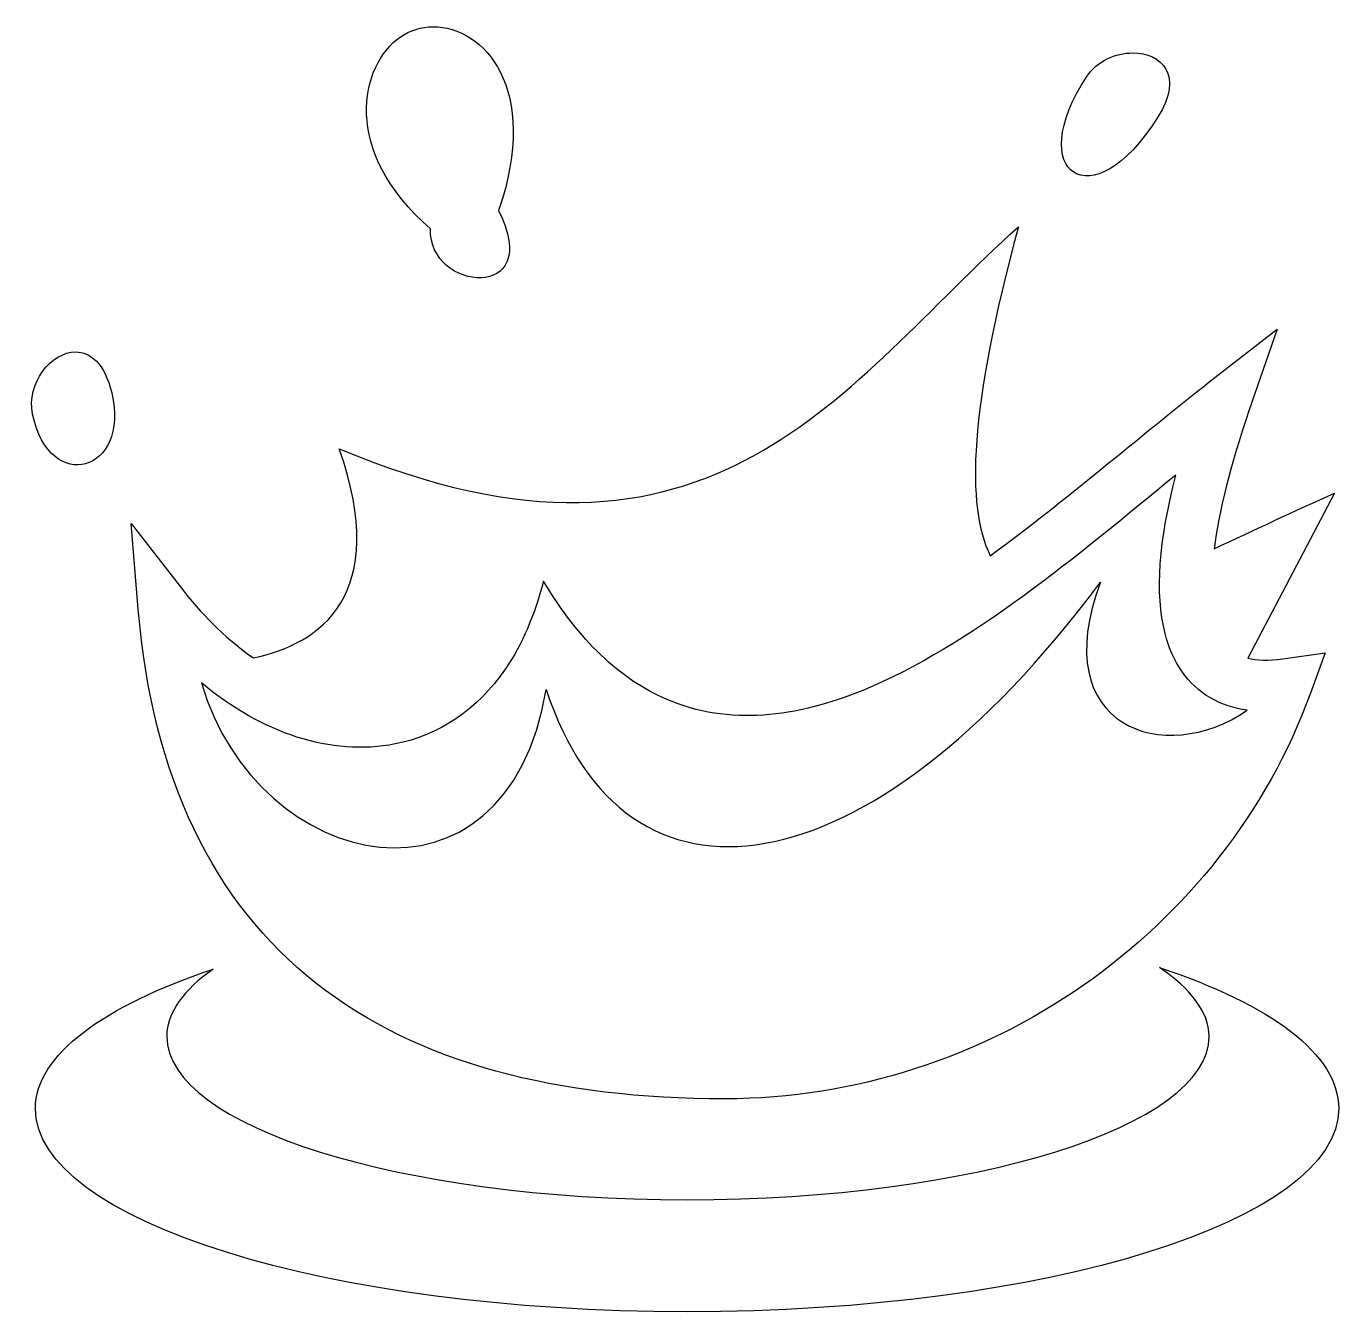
# Model space of a CAD drawing. Header units: centimetres. Extents: x -10.2 to 10, y -9.9 to 9.9.
import ezdxf

# ---------------------------------------------------------------- set-up
doc = ezdxf.new("R2010")
doc.units = ezdxf.units.CM
doc.header["$MEASUREMENT"] = 0
doc.layers.add('Layer 1', color=7, linetype='Continuous')

msp = doc.modelspace()

# ---------------------------------------------------------------- linework, layer by layer
at = {"layer": 'Layer 1'}
for points, knots in [([(-3.89927, 9.89767), (-4.07899, 9.8959), (-4.25357, 9.84209), (-4.40259, 9.73819), (-4.40259, 9.73819), (-5.01866, 9.30858), (-5.31907, 7.98801), (-3.93748, 6.7877), (-3.93748, 6.7877), (-3.97433, 5.82395), (-2.17545, 5.64959), (-2.88982, 7.06841), (-2.88982, 7.06841), (-2.24149, 8.95408), (-3.12027, 9.90505), (-3.89932, 9.89763), (-3.89932, 9.89763), (-3.89932, 9.89763), (-3.89927, 9.89767), (-3.89927, 9.89767)], [0, 0, 0, 0, 0.16666667, 0.16666667, 0.16666667, 0.16666667, 0.33333333, 0.33333333, 0.33333333, 0.33333333, 0.5, 0.5, 0.5, 0.5, 0.66666667, 0.66666667, 0.66666667, 0.66666667, 1, 1, 1, 1]), ([(6.8641, 9.49437), (6.60295, 9.49403), (6.31604, 9.37276), (6.15652, 9.13067), (6.15652, 9.13067), (5.18033, 7.64965), (6.23558, 6.89509), (7.24762, 8.50085), (7.24762, 8.50085), (7.66352, 9.16078), (7.29949, 9.49496), (6.86414, 9.49441), (6.86414, 9.49441), (6.86414, 9.49441), (6.8641, 9.49437), (6.8641, 9.49437)], [0, 0, 0, 0, 0.2, 0.2, 0.2, 0.2, 0.4, 0.4, 0.4, 0.4, 0.6, 0.6, 0.6, 0.6, 1, 1, 1, 1]), ([(5.10498, 6.81805), (2.43069, 4.41941), (0.42307, 0.98053), (-5.33952, 3.40506), (-5.33952, 3.40506), (-4.55612, 1.14941), (-5.62491, 0.40734), (-6.65993, 0.18849), (-6.65993, 0.18849), (-7.03295, 0.44588), (-7.398, 0.78698), (-7.7299, 1.21233), (-7.7299, 1.21233), (-7.7299, 1.21233), (-8.54298, 2.25472), (-8.54298, 2.25472), (-8.54298, 2.25472), (-8.54298, 2.25472), (-8.43229, 0.93697), (-8.43229, 0.93697), (-8.43229, 0.93697), (-8.2158, -1.6591), (-7.26947, -3.57728), (-5.70056, -4.81373), (-5.70056, -4.81373), (-4.13162, -6.05018), (-1.98362, -6.59406), (0.59301, -6.59406), (0.59301, -6.59406), (4.61533, -6.59406), (8.25788, -4.02582), (9.59853, -0.3532), (9.59853, -0.3532), (9.59853, -0.3532), (9.82388, 0.26486), (9.82388, 0.26486), (9.82388, 0.26486), (9.82388, 0.26486), (9.17416, 0.17268), (9.17416, 0.17268), (9.17416, 0.17268), (8.94898, 0.14076), (8.77188, 0.14974), (8.6339, 0.18449), (8.6339, 0.18449), (8.6339, 0.18449), (9.97012, 2.72119), (9.97012, 2.72119), (9.97012, 2.72119), (9.36611, 2.46249), (8.73228, 2.148), (8.11599, 1.86729), (8.11599, 1.86729), (8.18894, 2.42914), (8.35846, 3.13823), (8.65237, 3.98758), (8.65237, 3.98758), (8.65237, 3.98758), (9.08721, 5.24735), (9.08721, 5.24735), (9.08721, 5.24735), (9.08721, 5.24735), (8.03696, 4.42764), (8.03696, 4.42764), (8.03696, 4.42764), (6.96324, 3.58976), (5.8088, 2.58857), (4.6728, 1.76052), (4.6728, 1.76052), (4.29548, 2.51372), (4.35123, 4.04075), (5.10494, 6.81806), (5.10494, 6.81806), (5.10494, 6.81806), (5.10498, 6.81805), (5.10498, 6.81805)], [0, 0, 0, 0, 0.05, 0.05, 0.05, 0.05, 0.1, 0.1, 0.1, 0.1, 0.15, 0.15, 0.15, 0.15, 0.2, 0.2, 0.2, 0.2, 0.25, 0.25, 0.25, 0.25, 0.3, 0.3, 0.3, 0.3, 0.35, 0.35, 0.35, 0.35, 0.4, 0.4, 0.4, 0.4, 0.45, 0.45, 0.45, 0.45, 0.5, 0.5, 0.5, 0.5, 0.55, 0.55, 0.55, 0.55, 0.6, 0.6, 0.6, 0.6, 0.65, 0.65, 0.65, 0.65, 0.7, 0.7, 0.7, 0.7, 0.75, 0.75, 0.75, 0.75, 0.8, 0.8, 0.8, 0.8, 0.85, 0.85, 0.85, 0.85, 0.9, 0.9, 0.9, 0.9, 1, 1, 1, 1]), ([(-9.39553, 4.89545), (-9.7699, 4.89575), (-10.15506, 4.41195), (-10.05706, 3.93874), (-10.05706, 3.93874), (-9.79747, 2.68517), (-8.5477, 3.0452), (-8.84077, 4.26554), (-8.84077, 4.26554), (-8.95011, 4.72074), (-9.17095, 4.89528), (-9.39557, 4.89545), (-9.39557, 4.89545), (-9.39557, 4.89545), (-9.39553, 4.89545), (-9.39553, 4.89545)], [0, 0, 0, 0, 0.2, 0.2, 0.2, 0.2, 0.4, 0.4, 0.4, 0.4, 0.6, 0.6, 0.6, 0.6, 1, 1, 1, 1]), ([(7.52829, 3.00185), (7.2663, 1.98425), (7.20465, 1.18719), (7.36232, 0.56269), (7.36232, 0.56269), (7.47082, 0.13287), (7.71054, -0.22606), (8.06071, -0.42826), (8.06071, -0.42826), (8.23318, -0.52778), (8.42251, -0.58862), (8.62471, -0.61675), (8.62471, -0.61675), (7.36389, -1.48975), (5.52444, -0.89548), (6.36746, 1.35334), (6.36746, 1.35334), (2.77526, -3.48101), (-0.95741, -3.97399), (-2.15705, -0.29648), (-2.15705, -0.29648), (-2.77325, -3.94949), (-6.59852, -3.14122), (-7.45967, -0.19772), (-7.45967, -0.19772), (-6.53155, -0.96939), (-5.46521, -1.32883), (-4.48025, -1.13596), (-4.48025, -1.13596), (-3.82019, -1.00667), (-3.21618, -0.61333), (-2.78299, 0.02104), (-2.78299, 0.02104), (-2.5304, 0.39085), (-2.33508, 0.8418), (-2.20052, 1.37042), (-2.20052, 1.37042), (-1.652, 0.45403), (-1.01973, -0.13928), (-0.31089, -0.44677), (-0.31089, -0.44677), (0.6556, -0.866), (1.70166, -0.72563), (2.71205, -0.31099), (2.71205, -0.31099), (4.36529, 0.36732), (6.01621, 1.76131), (7.52839, 3.00181), (7.52839, 3.00181), (7.52839, 3.00181), (7.52829, 3.00185), (7.52829, 3.00185)], [0, 0, 0, 0, 0.07142857, 0.07142857, 0.07142857, 0.07142857, 0.14285714, 0.14285714, 0.14285714, 0.14285714, 0.21428571, 0.21428571, 0.21428571, 0.21428571, 0.28571429, 0.28571429, 0.28571429, 0.28571429, 0.35714286, 0.35714286, 0.35714286, 0.35714286, 0.42857143, 0.42857143, 0.42857143, 0.42857143, 0.5, 0.5, 0.5, 0.5, 0.57142857, 0.57142857, 0.57142857, 0.57142857, 0.64285714, 0.64285714, 0.64285714, 0.64285714, 0.71428571, 0.71428571, 0.71428571, 0.71428571, 0.78571429, 0.78571429, 0.78571429, 0.78571429, 0.85714286, 0.85714286, 0.85714286, 0.85714286, 1, 1, 1, 1]), ([(7.27528, -4.57522), (7.75583, -4.8973), (8.03831, -5.25885), (8.03831, -5.63469), (8.03831, -5.63469), (8.03831, -7.01662), (4.43, -8.14634), (0.01058, -8.14634), (0.01058, -8.14634), (-4.40879, -8.14634), (-7.99345, -7.01666), (-7.99345, -5.63469), (-7.99345, -5.63469), (-7.99345, -5.27015), (-7.73327, -4.91362), (-7.27921, -4.60031), (-7.27921, -4.60031), (-8.9575, -5.16106), (-10.01355, -5.91679), (-10.01355, -6.74286), (-10.01355, -6.74286), (-10.01355, -8.47259), (-5.52068, -9.86995), (0.01062, -9.86995), (0.01062, -9.86995), (5.54192, -9.86995), (10.03344, -8.47263), (10.03344, -6.7429), (10.03344, -6.7429), (10.03344, -5.90827), (8.98379, -5.13891), (7.27536, -4.57521), (7.27536, -4.57521), (7.27536, -4.57521), (7.27528, -4.57522), (7.27528, -4.57522)], [0, 0, 0, 0, 0.1, 0.1, 0.1, 0.1, 0.2, 0.2, 0.2, 0.2, 0.3, 0.3, 0.3, 0.3, 0.4, 0.4, 0.4, 0.4, 0.5, 0.5, 0.5, 0.5, 0.6, 0.6, 0.6, 0.6, 0.7, 0.7, 0.7, 0.7, 0.8, 0.8, 0.8, 0.8, 1, 1, 1, 1])]:
    msp.add_open_spline(points, degree=3, knots=knots, dxfattribs=at)

doc.saveas('drawing.dxf')
